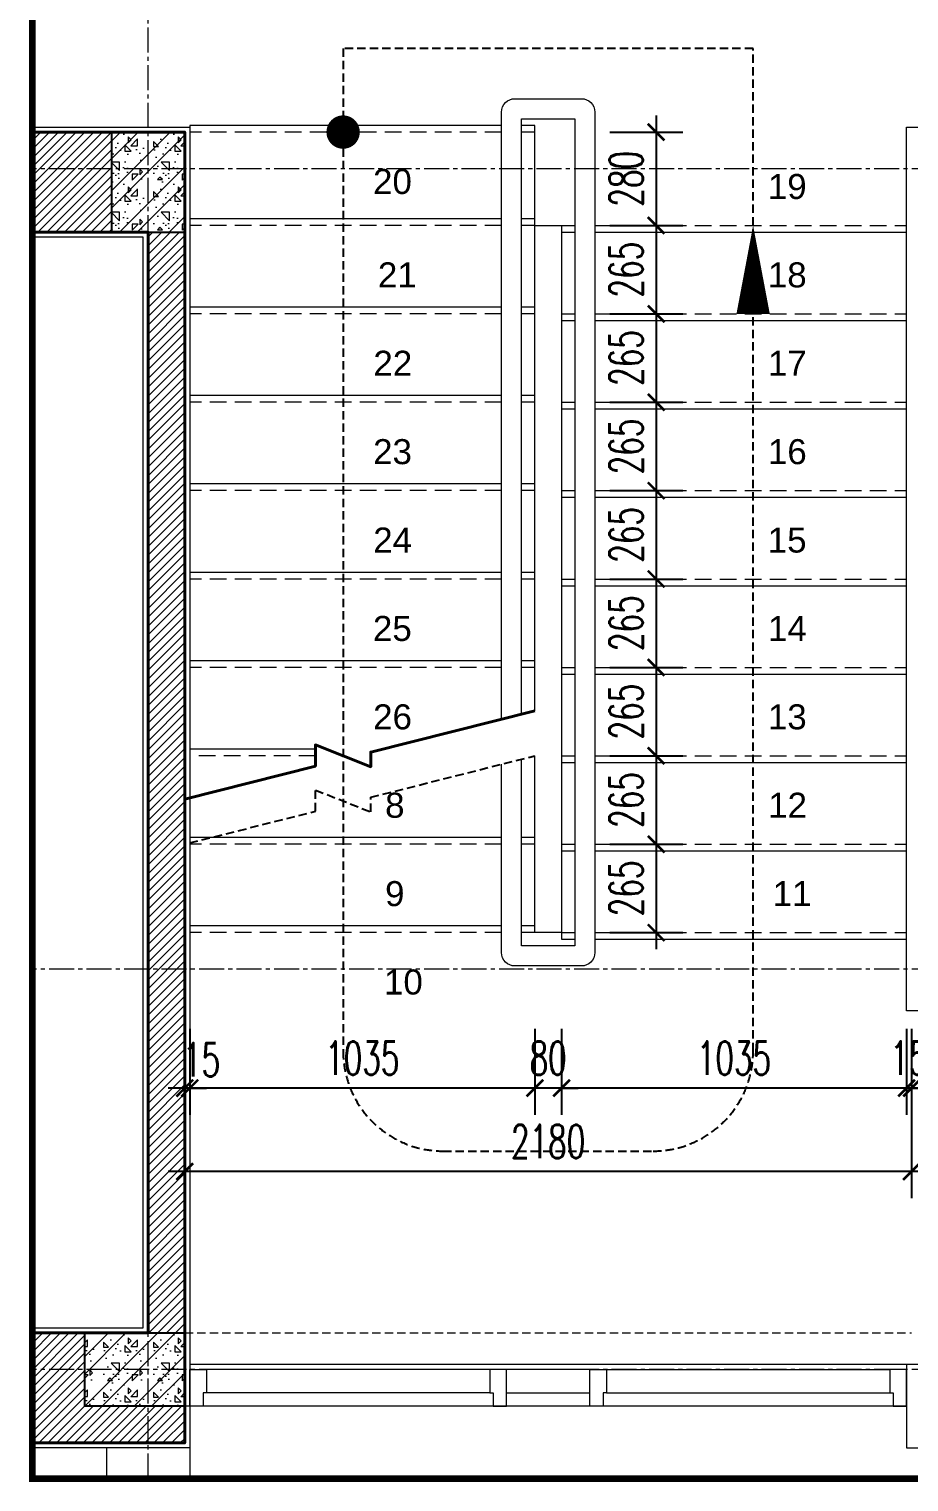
# Model space of a CAD drawing. Header units: millimetres. Extents: x -229618 to 2906, y -178063 to 96806.
# Drawn here: x -141897 to -139258, y -56420 to -52065 of the extents above; entities that cross this region are included whole.
import ezdxf

# ---------------------------------------------------------------- set-up
doc = ezdxf.new("R2010")
doc.units = ezdxf.units.MM
doc.header["$LTSCALE"] = 200
doc.header["$MEASUREMENT"] = 0
doc.header["$PDMODE"] = 3
doc.header["$PDSIZE"] = 50
for name, pattern in [('CENTER2', [1.125, 0.75, -0.125, 0.125, -0.125]), ('DASHED2', [0.375, 0.25, -0.125]), ('HIDDEN2', [0.1875, 0.125, -0.0625])]:
    doc.linetypes.add(name, pattern=pattern)
doc.layers.get('0').update_dxf_attribs({"color": 95, "linetype": 'CONTINUOUS'})
doc.layers.get('DEFPOINTS').update_dxf_attribs({"linetype": 'CONTINUOUS'})
for name, color, linetype, lineweight in [('cat', 1, 'CONTINUOUS', 40), ('hatch', 250, 'CONTINUOUS', 5), ('khuat', 8, 'DASHED2', 15), ('nho', 252, 'CONTINUOUS', 15), ('thay', 7, 'CONTINUOUS', 18), ('tim', 18, 'CENTER2', 9)]:
    doc.layers.add(name, color=color, linetype=linetype, lineweight=lineweight)
for name, color, linetype in [('COT', 2, 'CONTINUOUS'), ('DIM', 251, 'CONTINUOUS'), ('TEXT', 33, 'CONTINUOUS'), ('VAT-LIEU', 251, 'CONTINUOUS')]:
    doc.layers.add(name, color=color, linetype=linetype)
doc.styles.add('Arial iso', font='vnarial_0.ttf')
doc.styles.add('Scale', font='vnsimli.shx', dxfattribs={"width": 0.65, "bigfont": 'bigfont.shx'})
doc.dimstyles.new('Scale', dxfattribs={"dimscale": 75, "dimtxt": 2, "dimasz": 1, "dimexe": 1.6, "dimexo": 0, "dimgap": 0.8, "dimtad": 1, "dimdec": 0, "dimzin": 0, "dimdsep": 46, "dimtxsty": 'Scale', "dimblk": 'ARCHTICK', "dimcen": 0.1, "dimdle": 1, "dimclrd": 256, "dimclre": 256, "dimclrt": 3, "dimadec": 0, "dimazin": 0, "dimtfac": 1, "dimtdec": 0, "dimtix": 1, "dimtmove": 2, "dimatfit": 3, "dimldrblk": 'ARCHTICK', "dimfxl": 0, "dimtolj": 1, "dimtzin": 0, "dimarcsym": 0})
pattern_1 = [(0, (-278210.13, -46513.81), (0, 150), [0, -150]), (0, (-278316.1, -46448.96), (0, 150), [0, -150]), (0, (-278311.4, -46475.37), (0, 150), [0, -150]), (0, (-278258.56, -46463.05), (0, 150), [0, -150]), (0, (-278287.04, -46419.91), (0, 150), [0, -150]), (0, (-278294.67, -46438.98), (0, 150), [0, -150]), (0, (-278281.16, -46407), (0, 150), [0, -150]), (0, (-278302, -46394.38), (0, 150), [0, -150]), (0, (-278273.24, -46427.25), (0, 150), [0, -150]), (0, (-278321.38, -46426.66), (0, 150), [0, -150]), (0, (-278225.39, -46426.07), (0, 150), [0, -150]), (0, (-278203.67, -46421.96), (0, 150), [0, -150]), (0, (-278214.83, -46437.22), (0, 150), [0, -150]), (0, (-278211.6, -46457.76), (0, 150), [0, -150]), (0, (-278250.64, -46439.86), (0, 150), [0, -150]), (0, (-278251.81, -46481.24), (0, 150), [0, -150]), (0, (-278251.81, -46494.15), (0, 150), [0, -150]), (0, (-278322.85, -46497.09), (0, 150), [0, -150]), (0, (-278263.55, -46479.48), (0, 150), [0, -150]), (0, (-278262.97, -46529.36), (0, 150), [0, -150]), (0, (-278279.11, -46497.38), (0, 150), [0, -150]), (0, (-278277.94, -46512.05), (0, 150), [0, -150]), (0, (-278297.31, -46522.91), (0, 150), [0, -150]), (0, (-278287.33, -46502.95), (0, 150), [0, -150]), (0, (-278294.37, -46496.79), (0, 150), [0, -150]), (45, (-278215.08, -46501.4), (0, 150.00005), [12, -200.1321]), (135, (-278206.6, -46492.91), (-150.00005, 0), [12, -200.1321]), (270, (-278215.08, -46484.43), (150, -3e-14), [16.97055, -133.02945]), (180, (-278220.29, -46499.49), (-2e-14, -150), [18, -132]), (270, (-278238.29, -46499.49), (150, -3e-14), [18, -132]), (45, (-278238.29, -46517.49), (0, 150.00005), [25.4559, -186.6762]), (90, (-278275.8, -46489.12), (-150, 9e-15), [25.2, -124.8]), (180, (-278275.8, -46463.92), (-2e-14, -150), [25.2, -124.8]), (315, (-278301, -46463.92), (150.00005, -3e-14), [35.6382, -176.4939]), (135, (-278297.14, -46516.09), (-150.00005, 0), [10.5, -201.6321]), (225, (-278304.57, -46508.66), (-2e-14, -150.00005), [10.5, -201.6321]), (0, (-278312, -46516.09), (0, 150), [14.84925, -135.15075]), (0, (-278242.32, -46414.68), (0, 150), [20.625, -129.375]), (90, (-278221.69, -46414.68), (-150, 9e-15), [20.625, -129.375]), (225, (-278221.69, -46394.06), (-2e-14, -150.00005), [29.1681, -182.96385]), (270, (-278259.66, -46411.7), (150, -3e-14), [18.75, -131.25]), (0, (-278259.66, -46430.44), (0, 150), [18.75, -131.25]), (135, (-278240.91, -46430.44), (-150.00005, 0), [26.51655, -185.61555]), (45, (-278250.12, -46405.92), (0, 150.00005), [12.75, -199.3821]), (135, (-278241.11, -46396.9), (-150.00005, 0), [12.75, -199.3821]), (270, (-278250.12, -46387.88), (150, -3e-14), [18.0312, -131.9688]), (135, (-278309.02, -46416.72), (-150.00005, 0), [21.21315, -190.9188]), (0, (-278324.02, -46416.72), (0, 150), [15, -135]), (270, (-278324.02, -46401.72), (150, -3e-14), [15, -135]), (45, (-278335.07, -46533.06), (-74.24621, 74.24621), []), (45, (-278282.57, -46533.06), (-74.24621, 74.24621), [])]

# ---------------------------------------------------------------- blocks, each defined once
blk = doc.blocks.new('_ArchTick')
at = {"color": 0, "linetype": 'ByBlock', "const_width": 0.15}
blk.add_lwpolyline([(-0.5, -0.5), (0.5, 0.5)], dxfattribs=at)
blk = doc.blocks.new('*D988')
at = {"layer": 'DEFPOINTS', "color": 0}
for p in [(-140300, -55061.7), (-139265, -55061.7), (-140300, -55239.6)]:
    blk.add_point(p, dxfattribs=at)
at = {"layer": 'DIM', "lineweight": -2}
for p, q in [((-140300, -55061.7), (-140300, -55319.6)), ((-139265, -55061.7), (-139265, -55319.6)), ((-139215, -55239.6), (-140350, -55239.6))]:
    blk.add_line(p, q, dxfattribs=at)
at = {"layer": 'DIM', "lineweight": -2, "xscale": 50, "yscale": 50, "zscale": 50, "rotation": 180}
blk.add_blockref('_ArchTick', (-140300, -55239.6), dxfattribs=at)
at = {"layer": 'DIM', "lineweight": -2, "xscale": 50, "yscale": 50, "zscale": 50}
blk.add_blockref('_ArchTick', (-139265, -55239.6), dxfattribs=at)
at = {"layer": 'DIM', "color": 3, "insert": (-139782.5, -55149.6), "char_height": 100, "attachment_point": 5, "style": 'Scale'}
blk.add_mtext('\\A1;1035', dxfattribs=at)
blk = doc.blocks.new('*D989')
at = {"layer": 'DEFPOINTS', "color": 0}
for p in [(-140380, -55061.7), (-140300, -55061.7), (-140380, -55239.6)]:
    blk.add_point(p, dxfattribs=at)
at = {"layer": 'DIM', "lineweight": -2}
for p, q in [((-140380, -55061.7), (-140380, -55319.6)), ((-140300, -55061.7), (-140300, -55319.6)), ((-140380, -55239.6), (-140430, -55239.6)), ((-140300, -55239.6), (-140380, -55239.6)), ((-140300, -55239.6), (-140250, -55239.6))]:
    blk.add_line(p, q, dxfattribs=at)
at = {"layer": 'DIM', "lineweight": -2, "xscale": 50, "yscale": 50, "zscale": 50}
blk.add_blockref('_ArchTick', (-140380, -55239.6), dxfattribs=at)
at = {"layer": 'DIM', "lineweight": -2, "xscale": 50, "yscale": 50, "zscale": 50, "rotation": 180}
blk.add_blockref('_ArchTick', (-140300, -55239.6), dxfattribs=at)
at = {"layer": 'DIM', "color": 3, "insert": (-140340, -55149.6), "char_height": 100, "attachment_point": 5, "style": 'Scale'}
blk.add_mtext('\\A1;80', dxfattribs=at)
blk = doc.blocks.new('*D990')
at = {"layer": 'DEFPOINTS', "color": 0}
for p in [(-141415, -55061.7), (-140380, -55061.7), (-141415, -55239.6)]:
    blk.add_point(p, dxfattribs=at)
at = {"layer": 'DIM', "lineweight": -2}
for p, q in [((-141415, -55061.7), (-141415, -55319.6)), ((-140380, -55061.7), (-140380, -55319.6)), ((-140330, -55239.6), (-141465, -55239.6))]:
    blk.add_line(p, q, dxfattribs=at)
at = {"layer": 'DIM', "lineweight": -2, "xscale": 50, "yscale": 50, "zscale": 50, "rotation": 180}
blk.add_blockref('_ArchTick', (-141415, -55239.6), dxfattribs=at)
at = {"layer": 'DIM', "lineweight": -2, "xscale": 50, "yscale": 50, "zscale": 50}
blk.add_blockref('_ArchTick', (-140380, -55239.6), dxfattribs=at)
at = {"layer": 'DIM', "color": 3, "insert": (-140897.5, -55149.6), "char_height": 100, "attachment_point": 5, "style": 'Scale'}
blk.add_mtext('\\A1;1035', dxfattribs=at)
blk = doc.blocks.new('*D991')
at = {"layer": 'DEFPOINTS', "color": 0}
for p in [(-139250, -55186.7), (-141430, -55232.9), (-141430, -55489.6)]:
    blk.add_point(p, dxfattribs=at)
at = {"layer": 'DIM', "lineweight": -2}
for p, q in [((-139250, -55186.7), (-139250, -55569.6)), ((-141430, -55232.9), (-141430, -55569.6)), ((-139200, -55489.6), (-141480, -55489.6))]:
    blk.add_line(p, q, dxfattribs=at)
at = {"layer": 'DIM', "lineweight": -2, "xscale": 50, "yscale": 50, "zscale": 50, "rotation": 180}
blk.add_blockref('_ArchTick', (-141430, -55489.6), dxfattribs=at)
at = {"layer": 'DIM', "lineweight": -2, "xscale": 50, "yscale": 50, "zscale": 50}
blk.add_blockref('_ArchTick', (-139250, -55489.6), dxfattribs=at)
at = {"layer": 'DIM', "color": 3, "insert": (-140340, -55399.6), "char_height": 100, "attachment_point": 5, "style": 'Scale'}
blk.add_mtext('\\A1;2180', dxfattribs=at)
blk = doc.blocks.new('*D1006')
at = {"layer": 'DEFPOINTS', "color": 0}
for p in [(-139265, -55061.7), (-139250, -55061.7), (-139250, -55239.6)]:
    blk.add_point(p, dxfattribs=at)
at = {"layer": 'DIM', "lineweight": -2}
for p, q in [((-139265, -55061.7), (-139265, -55319.6)), ((-139250, -55061.7), (-139250, -55319.6)), ((-139265, -55239.6), (-139315, -55239.6)), ((-139265, -55239.6), (-139250, -55239.6)), ((-139250, -55239.6), (-139200, -55239.6))]:
    blk.add_line(p, q, dxfattribs=at)
at = {"layer": 'DIM', "lineweight": -2, "xscale": 50, "yscale": 50, "zscale": 50}
blk.add_blockref('_ArchTick', (-139265, -55239.6), dxfattribs=at)
at = {"layer": 'DIM', "lineweight": -2, "xscale": 50, "yscale": 50, "zscale": 50, "rotation": 180}
blk.add_blockref('_ArchTick', (-139250, -55239.6), dxfattribs=at)
at = {"layer": 'DIM', "color": 3, "insert": (-139257.5, -55149.6), "char_height": 100, "attachment_point": 5, "style": 'Scale'}
blk.add_mtext('\\A1;15', dxfattribs=at)
blk = doc.blocks.new('*D1007')
at = {"layer": 'DEFPOINTS', "color": 0}
for p in [(-141415, -55061.7), (-141430, -55107.9), (-141430, -55239.6)]:
    blk.add_point(p, dxfattribs=at)
at = {"layer": 'DIM', "lineweight": -2}
for p, q in [((-141415, -55061.7), (-141415, -55319.6)), ((-141430, -55107.9), (-141430, -55319.6)), ((-141430, -55239.6), (-141480, -55239.6)), ((-141415, -55239.6), (-141430, -55239.6)), ((-141415, -55239.6), (-141365, -55239.6))]:
    blk.add_line(p, q, dxfattribs=at)
at = {"layer": 'DIM', "lineweight": -2, "xscale": 50, "yscale": 50, "zscale": 50}
blk.add_blockref('_ArchTick', (-141430, -55239.6), dxfattribs=at)
at = {"layer": 'DIM', "lineweight": -2, "xscale": 50, "yscale": 50, "zscale": 50, "rotation": 180}
blk.add_blockref('_ArchTick', (-141415, -55239.6), dxfattribs=at)
at = {"layer": 'DIM', "color": 3, "insert": (-141379.5, -55154.6), "char_height": 100, "attachment_point": 5, "style": 'Scale'}
blk.add_mtext('\\A1;15', dxfattribs=at)
blk = doc.blocks.new('*D1132')
at = {"layer": 'DEFPOINTS', "color": 0}
for p in [(-140155, -52373.4), (-140155, -52653.4), (-140015.9, -52653.4)]:
    blk.add_point(p, dxfattribs=at)
at = {"layer": 'DIM', "lineweight": -2}
for p, q in [((-140015.9, -52323.4), (-140015.9, -52703.4)), ((-140155, -52373.4), (-139935.9, -52373.4)), ((-140155, -52653.4), (-139935.9, -52653.4))]:
    blk.add_line(p, q, dxfattribs=at)
at = {"layer": 'DIM', "lineweight": -2, "xscale": 50, "yscale": 50, "zscale": 50}
for p, rotation in [((-140015.9, -52373.4), 90), ((-140015.9, -52653.4), 270)]:
    blk.add_blockref('_ArchTick', p, dxfattribs=dict(at, rotation=rotation))
at = {"layer": 'DIM', "color": 3, "insert": (-140105.9, -52513.4), "char_height": 100, "attachment_point": 5, "rotation": 90, "style": 'Scale'}
blk.add_mtext('\\A1;280', dxfattribs=at)
blk = doc.blocks.new('*D1133')
at = {"layer": 'DEFPOINTS', "color": 0}
for p in [(-140155, -52653.4), (-140155, -52918.4), (-140015.9, -52918.4)]:
    blk.add_point(p, dxfattribs=at)
at = {"layer": 'DIM', "lineweight": -2}
for p, q in [((-140015.9, -52603.4), (-140015.9, -52968.4)), ((-140155, -52653.4), (-139935.9, -52653.4)), ((-140155, -52918.4), (-139935.9, -52918.4))]:
    blk.add_line(p, q, dxfattribs=at)
at = {"layer": 'DIM', "lineweight": -2, "xscale": 50, "yscale": 50, "zscale": 50}
for p, rotation in [((-140015.9, -52653.4), 90), ((-140015.9, -52918.4), 270)]:
    blk.add_blockref('_ArchTick', p, dxfattribs=dict(at, rotation=rotation))
at = {"layer": 'DIM', "color": 3, "insert": (-140105.9, -52785.9), "char_height": 100, "attachment_point": 5, "rotation": 90, "style": 'Scale'}
blk.add_mtext('\\A1;265', dxfattribs=at)
blk = doc.blocks.new('*D1134')
at = {"layer": 'DEFPOINTS', "color": 0}
for p in [(-140155, -52918.4), (-140155, -53183.4), (-140015.9, -53183.4)]:
    blk.add_point(p, dxfattribs=at)
at = {"layer": 'DIM', "lineweight": -2}
for p, q in [((-140015.9, -52868.4), (-140015.9, -53233.4)), ((-140155, -52918.4), (-139935.9, -52918.4)), ((-140155, -53183.4), (-139935.9, -53183.4))]:
    blk.add_line(p, q, dxfattribs=at)
at = {"layer": 'DIM', "lineweight": -2, "xscale": 50, "yscale": 50, "zscale": 50}
for p, rotation in [((-140015.9, -52918.4), 90), ((-140015.9, -53183.4), 270)]:
    blk.add_blockref('_ArchTick', p, dxfattribs=dict(at, rotation=rotation))
at = {"layer": 'DIM', "color": 3, "insert": (-140105.9, -53050.9), "char_height": 100, "attachment_point": 5, "rotation": 90, "style": 'Scale'}
blk.add_mtext('\\A1;265', dxfattribs=at)
blk = doc.blocks.new('*D1135')
at = {"layer": 'DEFPOINTS', "color": 0}
for p in [(-140155, -53183.4), (-140155, -53448.4), (-140015.9, -53448.4)]:
    blk.add_point(p, dxfattribs=at)
at = {"layer": 'DIM', "lineweight": -2}
for p, q in [((-140015.9, -53133.4), (-140015.9, -53498.4)), ((-140155, -53183.4), (-139935.9, -53183.4)), ((-140155, -53448.4), (-139935.9, -53448.4))]:
    blk.add_line(p, q, dxfattribs=at)
at = {"layer": 'DIM', "lineweight": -2, "xscale": 50, "yscale": 50, "zscale": 50}
for p, rotation in [((-140015.9, -53183.4), 90), ((-140015.9, -53448.4), 270)]:
    blk.add_blockref('_ArchTick', p, dxfattribs=dict(at, rotation=rotation))
at = {"layer": 'DIM', "color": 3, "insert": (-140105.9, -53315.9), "char_height": 100, "attachment_point": 5, "rotation": 90, "style": 'Scale'}
blk.add_mtext('\\A1;265', dxfattribs=at)
blk = doc.blocks.new('*D1136')
at = {"layer": 'DEFPOINTS', "color": 0}
for p in [(-140155, -53448.4), (-140155, -53713.4), (-140015.9, -53713.4)]:
    blk.add_point(p, dxfattribs=at)
at = {"layer": 'DIM', "lineweight": -2}
for p, q in [((-140015.9, -53398.4), (-140015.9, -53763.4)), ((-140155, -53448.4), (-139935.9, -53448.4)), ((-140155, -53713.4), (-139935.9, -53713.4))]:
    blk.add_line(p, q, dxfattribs=at)
at = {"layer": 'DIM', "lineweight": -2, "xscale": 50, "yscale": 50, "zscale": 50}
for p, rotation in [((-140015.9, -53448.4), 90), ((-140015.9, -53713.4), 270)]:
    blk.add_blockref('_ArchTick', p, dxfattribs=dict(at, rotation=rotation))
at = {"layer": 'DIM', "color": 3, "insert": (-140105.9, -53580.9), "char_height": 100, "attachment_point": 5, "rotation": 90, "style": 'Scale'}
blk.add_mtext('\\A1;265', dxfattribs=at)
blk = doc.blocks.new('*D1137')
at = {"layer": 'DEFPOINTS', "color": 0}
for p in [(-140155, -53713.4), (-140155, -53978.4), (-140015.9, -53978.4)]:
    blk.add_point(p, dxfattribs=at)
at = {"layer": 'DIM', "lineweight": -2}
for p, q in [((-140015.9, -53663.4), (-140015.9, -54028.4)), ((-140155, -53713.4), (-139935.9, -53713.4)), ((-140155, -53978.4), (-139935.9, -53978.4))]:
    blk.add_line(p, q, dxfattribs=at)
at = {"layer": 'DIM', "lineweight": -2, "xscale": 50, "yscale": 50, "zscale": 50}
for p, rotation in [((-140015.9, -53713.4), 90), ((-140015.9, -53978.4), 270)]:
    blk.add_blockref('_ArchTick', p, dxfattribs=dict(at, rotation=rotation))
at = {"layer": 'DIM', "color": 3, "insert": (-140105.9, -53845.9), "char_height": 100, "attachment_point": 5, "rotation": 90, "style": 'Scale'}
blk.add_mtext('\\A1;265', dxfattribs=at)
blk = doc.blocks.new('*D1138')
at = {"layer": 'DEFPOINTS', "color": 0}
for p in [(-140155, -53978.4), (-140155, -54243.4), (-140015.9, -54243.4)]:
    blk.add_point(p, dxfattribs=at)
at = {"layer": 'DIM', "lineweight": -2}
for p, q in [((-140015.9, -53928.4), (-140015.9, -54293.4)), ((-140155, -53978.4), (-139935.9, -53978.4)), ((-140155, -54243.4), (-139935.9, -54243.4))]:
    blk.add_line(p, q, dxfattribs=at)
at = {"layer": 'DIM', "lineweight": -2, "xscale": 50, "yscale": 50, "zscale": 50}
for p, rotation in [((-140015.9, -53978.4), 90), ((-140015.9, -54243.4), 270)]:
    blk.add_blockref('_ArchTick', p, dxfattribs=dict(at, rotation=rotation))
at = {"layer": 'DIM', "color": 3, "insert": (-140105.9, -54110.9), "char_height": 100, "attachment_point": 5, "rotation": 90, "style": 'Scale'}
blk.add_mtext('\\A1;265', dxfattribs=at)
blk = doc.blocks.new('*D1139')
at = {"layer": 'DEFPOINTS', "color": 0}
for p in [(-140155, -54243.4), (-140155, -54508.4), (-140015.9, -54508.4)]:
    blk.add_point(p, dxfattribs=at)
at = {"layer": 'DIM', "lineweight": -2}
for p, q in [((-140015.9, -54193.4), (-140015.9, -54558.4)), ((-140155, -54243.4), (-139935.9, -54243.4)), ((-140155, -54508.4), (-139935.9, -54508.4))]:
    blk.add_line(p, q, dxfattribs=at)
at = {"layer": 'DIM', "lineweight": -2, "xscale": 50, "yscale": 50, "zscale": 50}
for p, rotation in [((-140015.9, -54243.4), 90), ((-140015.9, -54508.4), 270)]:
    blk.add_blockref('_ArchTick', p, dxfattribs=dict(at, rotation=rotation))
at = {"layer": 'DIM', "color": 3, "insert": (-140105.9, -54375.9), "char_height": 100, "attachment_point": 5, "rotation": 90, "style": 'Scale'}
blk.add_mtext('\\A1;265', dxfattribs=at)
blk = doc.blocks.new('*D1140')
at = {"layer": 'DEFPOINTS', "color": 0}
for p in [(-140155, -54508.4), (-140155, -54773.4), (-140015.9, -54773.4)]:
    blk.add_point(p, dxfattribs=at)
at = {"layer": 'DIM', "lineweight": -2}
for p, q in [((-140015.9, -54458.4), (-140015.9, -54823.4)), ((-140155, -54508.4), (-139935.9, -54508.4)), ((-140155, -54773.4), (-139935.9, -54773.4))]:
    blk.add_line(p, q, dxfattribs=at)
at = {"layer": 'DIM', "lineweight": -2, "xscale": 50, "yscale": 50, "zscale": 50}
for p, rotation in [((-140015.9, -54508.4), 90), ((-140015.9, -54773.4), 270)]:
    blk.add_blockref('_ArchTick', p, dxfattribs=dict(at, rotation=rotation))
at = {"layer": 'DIM', "color": 3, "insert": (-140105.9, -54640.9), "char_height": 100, "attachment_point": 5, "rotation": 90, "style": 'Scale'}
blk.add_mtext('\\A1;265', dxfattribs=at)

msp = doc.modelspace()

# ---------------------------------------------------------------- hatches: boundary and pattern name
at = {"layer": 'hatch', "linetype": 'Continuous'}
h = msp.add_hatch(dxfattribs=at)
h.set_pattern_fill('ANSI31', color=256, scale=150, style=0)
h.set_pattern_definition([(45, (-285883.295, -7199.217), (-13.2582521, 13.2582521), [])])
h.paths.add_polyline_path([(-141887.2, -55973.4), (-141730, -55973.4), (-141730, -56083.4), (-141887.2, -56083.4)])
h.paths.add_polyline_path([(-141887.2, -56083.4), (-141730, -56083.4), (-141730, -56193.4), (-141540, -56193.4), (-141540, -56303.4), (-141887.2, -56303.4)])
h.paths.add_polyline_path([(-141540, -56193.4), (-141430, -56193.4), (-141430, -56303.4), (-141540, -56303.4)])
h.paths.add_polyline_path([(-141430, -55973.4), (-141540, -55973.4), (-141540, -52703.4), (-141430, -52703.4)])
h.paths.add_polyline_path([(-141650, -52673.4), (-141887.2, -52673.4), (-141887.2, -52373.4), (-141650, -52373.4)])
h.paths.add_polyline_path([(-141430, -52673.4), (-141540, -52673.4), (-141540, -52703.4), (-141430, -52703.4)])
h = msp.add_hatch(dxfattribs=at)
h.set_pattern_fill('BT', color=256, scale=150, style=0)
h.set_pattern_definition(pattern_1)
h.paths.add_polyline_path([(-141430, -52673.4), (-141650, -52673.4), (-141650, -52373.4), (-141430, -52373.4)])
h = msp.add_hatch(dxfattribs=at)
h.set_pattern_fill('BT', color=256, scale=150, style=0)
h.set_pattern_definition(pattern_1)
h.paths.add_polyline_path([(-141730, -56193.4), (-141730, -55973.4), (-141430, -55973.4), (-141430, -56193.4)])

# ---------------------------------------------------------------- linework, layer by layer
at = {"layer": 'cat', "linetype": 'Continuous'}
for points in [[(-141887.2, -52373.4), (-141430, -52373.4), (-141430, -56303.4), (-141887.2, -56303.4)], [(-141887.2, -55973.4), (-141540, -55973.4), (-141540, -52673.4), (-141887.2, -52673.4)], [(-141430, -54373.1), (-141038.1, -54274.2), (-141038.1, -54210.8), (-140871.9, -54276), (-140871.9, -54232.2), (-140380, -54108.1)]]:
    msp.add_lwpolyline(points, dxfattribs=at)
at = {"layer": 'COT', "linetype": 'Continuous'}
for points in [[(-141430, -52373.4), (-141650, -52373.4), (-141650, -52673.4), (-141430, -52673.4)], [(-141430, -55973.4), (-141430, -56193.4), (-141730, -56193.4), (-141730, -55973.4)]]:
    msp.add_lwpolyline(points, close=True, dxfattribs=at)
at = {"layer": 'hatch', "linetype": 'Continuous', "const_width": 50}
msp.add_lwpolyline([(-140930, -52373.4, -1), (-140980, -52373.4, -1)], format="xyb", close=True, dxfattribs=at)
at = {"layer": 'hatch', "linetype": 'Continuous'}
for points in [[(-141887.2, -52358.4), (-141415, -52358.4), (-141415, -56318.4), (-141887.2, -56318.4)], [(-138836.9, -55008.4), (-139265, -55008.4), (-139265, -52358.4), (-138836.9, -52358.4)], [(-141887.2, -55958.4), (-141555, -55958.4), (-141555, -52688.4), (-141887.2, -52688.4)], [(-138836.9, -56068.4), (-139265, -56068.4), (-139265, -56318.4), (-138868.7, -56318.4)]]:
    msp.add_lwpolyline(points, dxfattribs=at)
msp.add_lwpolyline([(-139725, -52918.4, 100, 0, 0), (-139725, -52653.4, 0, 0, 0)], format="xyseb", dxfattribs=at)
at = {"layer": 'khuat'}
for p, q in [((-140480, -52373.4), (-141415, -52373.4)), ((-140380, -52373.4), (-140420, -52373.4)), ((-140480, -52653.4), (-141415, -52653.4)), ((-140380, -52653.4), (-140420, -52653.4)), ((-140300, -52653.4), (-140260, -52653.4)), ((-140200, -52653.4), (-139265, -52653.4)), ((-140480, -52918.4), (-141415, -52918.4)), ((-140380, -52918.4), (-140420, -52918.4)), ((-140300, -52918.4), (-140260, -52918.4)), ((-140200, -52918.4), (-139265, -52918.4)), ((-140480, -53183.4), (-141415, -53183.4)), ((-140380, -53183.4), (-140420, -53183.4)), ((-140300, -53183.4), (-140260, -53183.4)), ((-140200, -53183.4), (-139265, -53183.4)), ((-140480, -53448.4), (-141415, -53448.4)), ((-140380, -53448.4), (-140420, -53448.4)), ((-140300, -53448.4), (-140260, -53448.4)), ((-140200, -53448.4), (-139265, -53448.4)), ((-140480, -53713.4), (-141415, -53713.4)), ((-140380, -53713.4), (-140420, -53713.4)), ((-140300, -53713.4), (-140260, -53713.4)), ((-140200, -53713.4), (-139265, -53713.4)), ((-140480, -53978.4), (-141415, -53978.4)), ((-140380, -53978.4), (-140420, -53978.4)), ((-140300, -53978.4), (-140260, -53978.4)), ((-140200, -53978.4), (-139265, -53978.4)), ((-141038.1, -54243.4), (-141415, -54243.4)), ((-140300, -54243.4), (-140260, -54243.4)), ((-140200, -54243.4), (-139265, -54243.4)), ((-140480, -54508.4), (-141415, -54508.4)), ((-140380, -54508.4), (-140420, -54508.4)), ((-140300, -54508.4), (-140260, -54508.4)), ((-140200, -54508.4), (-139265, -54508.4)), ((-140480, -54773.4), (-141415, -54773.4)), ((-140380, -54773.4), (-140420, -54773.4)), ((-140300, -54773.4), (-140260, -54773.4)), ((-140200, -54773.4), (-139265, -54773.4))]:
    msp.add_line(p, q, dxfattribs=at)
at = {"layer": 'khuat', "linetype": 'HIDDEN2'}
msp.add_line((-141430, -55973.4), (-139250, -55973.4), dxfattribs=at)
at = {"layer": 'khuat', "color": 5, "ltscale": 2, "const_width": 20}
msp.add_lwpolyline([(-138836.9, -50512.5), (-141687.2, -50512.5, 0.414214), (-141887.2, -50712.5), (-141887.2, -56410.3), (-139036.9, -56410.3, 0.414214), (-138836.9, -56210.3)], format="xyb", close=True, dxfattribs=at)
at = {"layer": 'nho', "linetype": 'Continuous'}
for p, q in [((-140515, -56083.4), (-141365, -56083.4)), ((-140215, -56083.4), (-140465, -56083.4)), ((-140165, -56083.4), (-139315, -56083.4)), ((-140515, -56153.4), (-141365, -56153.4)), ((-140465, -56153.4), (-140215, -56153.4)), ((-140165, -56153.4), (-139315, -56153.4))]:
    msp.add_line(p, q, dxfattribs=at)
for points in [[(-141365, -56153.4), (-141375, -56153.4), (-141375, -56193.4), (-141415, -56193.4), (-141415, -56083.4), (-141365, -56083.4)], [(-140515, -56153.4), (-140505, -56153.4), (-140505, -56193.4), (-140465, -56193.4), (-140465, -56083.4), (-140515, -56083.4)], [(-140165, -56153.4), (-140175, -56153.4), (-140175, -56193.4), (-140215, -56193.4), (-140215, -56083.4), (-140165, -56083.4)], [(-139315, -56153.4), (-139305, -56153.4), (-139305, -56193.4), (-139265, -56193.4), (-139265, -56083.4), (-139315, -56083.4)]]:
    msp.add_lwpolyline(points, close=True, dxfattribs=at)
at = {"layer": 'thay'}
for p, q in [((-140480, -52353.4), (-141415, -52353.4)), ((-141415, -52353.4), (-141415, -52358.4)), ((-140380, -52373.4), (-140380, -52353.4)), ((-140480, -52633.4), (-141415, -52633.4)), ((-140380, -52633.4), (-140420, -52633.4)), ((-140300, -52673.4), (-140260, -52673.4)), ((-140200, -52673.4), (-139265, -52673.4)), ((-140480, -52898.4), (-141415, -52898.4)), ((-140380, -52898.4), (-140420, -52898.4)), ((-140300, -52938.4), (-140260, -52938.4)), ((-140200, -52938.4), (-139265, -52938.4)), ((-140480, -53163.4), (-141415, -53163.4)), ((-140380, -53163.4), (-140420, -53163.4)), ((-140300, -53203.4), (-140260, -53203.4)), ((-140200, -53203.4), (-139265, -53203.4)), ((-140480, -53428.4), (-141415, -53428.4)), ((-140380, -53428.4), (-140420, -53428.4)), ((-140300, -53468.4), (-140260, -53468.4)), ((-140200, -53468.4), (-139265, -53468.4)), ((-140480, -53693.4), (-141415, -53693.4)), ((-140380, -53693.4), (-140420, -53693.4)), ((-140300, -53733.4), (-140260, -53733.4)), ((-140200, -53733.4), (-139265, -53733.4)), ((-140480, -53958.4), (-141415, -53958.4)), ((-140380, -53958.4), (-140420, -53958.4)), ((-140300, -53998.4), (-140260, -53998.4)), ((-140200, -53998.4), (-139265, -53998.4)), ((-141038.1, -54223.4), (-141415, -54223.4)), ((-140300, -54263.4), (-140260, -54263.4)), ((-140200, -54263.4), (-139265, -54263.4)), ((-140480, -54488.4), (-141415, -54488.4)), ((-140380, -54488.4), (-140420, -54488.4)), ((-140300, -54528.4), (-140260, -54528.4)), ((-140200, -54528.4), (-139265, -54528.4)), ((-140480, -54753.4), (-141415, -54753.4)), ((-140380, -54753.4), (-140420, -54753.4)), ((-140300, -54773.4), (-140300, -54793.4)), ((-140300, -54793.4), (-140260, -54793.4)), ((-140200, -54793.4), (-139265, -54793.4))]:
    msp.add_line(p, q, dxfattribs=at)
at = {"layer": 'thay', "linetype": 'Continuous'}
for p, q in [((-140380, -52353.4), (-140420, -52353.4)), ((-140380, -52653.4), (-140380, -52373.4)), ((-139265, -56068.4), (-141415, -56068.4)), ((-139265, -56193.4), (-141430, -56193.4)), ((-141665, -56318.4), (-141665, -56410.3)), ((-141415, -56318.4), (-141415, -56410.3))]:
    msp.add_line(p, q, dxfattribs=at)
msp.add_lwpolyline([(-140480, -54133.3), (-140480, -52313.4, -0.414214), (-140440, -52273.4), (-140240, -52273.4, -0.414214), (-140200, -52313.4), (-140200, -54833.4, -0.414214), (-140240, -54873.4), (-140440, -54873.4, -0.414214), (-140480, -54833.4), (-140480, -54268.6)], format="xyb", dxfattribs=at)
for points in [[(-140420, -54118.2), (-140420, -52333.4), (-140260, -52333.4), (-140260, -54813.4), (-140420, -54813.4), (-140420, -54253.5)], [(-140380, -54108.1), (-140380, -52653.4), (-140300, -52653.4), (-140300, -54773.4), (-140380, -54773.4), (-140380, -54243.4)]]:
    msp.add_lwpolyline(points, dxfattribs=at)
at = {"layer": 'tim', "ltscale": 0.5}
for p, q in [((-141540, -56410.3), (-141540, -50512.5)), ((-138836.9, -52483.4), (-141887.2, -52483.4)), ((-138836.9, -54883.4), (-141887.2, -54883.4)), ((-138836.9, -56083.4), (-141887.2, -56083.4))]:
    msp.add_line(p, q, dxfattribs=at)
at = {"layer": 'VAT-LIEU', "linetype": 'DASHED2', "ltscale": 0.5}
msp.add_lwpolyline([(-139725, -52122.5), (-140955, -52122.5), (-140955, -55128.4, 0.414214), (-140655, -55428.4), (-140025, -55428.4, 0.414214), (-139725, -55128.4), (-139725, -52653.4), (-139725, -52122.5)], format="xyb", close=True, dxfattribs=at)
msp.add_lwpolyline([(-141415, -54504.6), (-141038.1, -54409.5), (-141038.1, -54346.1), (-140871.9, -54411.4), (-140871.9, -54367.6), (-140380, -54243.4)], dxfattribs=at)

# ---------------------------------------------------------------- texts
at = {"layer": 'TEXT', "style": 'Arial iso'}
for s, p in [('20', (-140865.2, -52559)), ('19', (-139680.9, -52574)), ('21', (-140850.6, -52839)), ('18', (-139680.9, -52839)), ('22', (-140864.2, -53104)), ('17', (-139680.7, -53104)), ('23', (-140865.1, -53369)), ('16', (-139680.7, -53369)), ('24', (-140864.7, -53634)), ('15', (-139681.3, -53634)), ('25', (-140865.6, -53899)), ('14', (-139680.5, -53899)), ('26', (-140865, -54164)), ('13', (-139680.8, -54164)), ('8', (-140829, -54429)), ('12', (-139679.9, -54429)), ('9', (-140829.1, -54694)), ('11', (-139666.3, -54694)), ('10', (-140832.4, -54959))]:
    msp.add_text(s, height=75, dxfattribs=at).set_placement(p)

# ---------------------------------------------------------------- dimensions: what is measured, and where the dimension line sits
at = {"layer": 'DIM'}
for base, p1, p2, angle, picture, middle in [((-140015.9, -52653.4), (-140155, -52373.4), (-140155, -52653.4), 90, '*D1132', (-140105.9, -52513.4)), ((-140015.9, -52918.4), (-140155, -52653.4), (-140155, -52918.4), 90, '*D1133', (-140105.9, -52785.9)), ((-140015.9, -53183.4), (-140155, -52918.4), (-140155, -53183.4), 90, '*D1134', (-140105.9, -53050.9)), ((-140015.9, -53448.4), (-140155, -53183.4), (-140155, -53448.4), 90, '*D1135', (-140105.9, -53315.9)), ((-140015.9, -53713.4), (-140155, -53448.4), (-140155, -53713.4), 90, '*D1136', (-140105.9, -53580.9)), ((-140015.9, -53978.4), (-140155, -53713.4), (-140155, -53978.4), 90, '*D1137', (-140105.9, -53845.9)), ((-140015.9, -54243.4), (-140155, -53978.4), (-140155, -54243.4), 90, '*D1138', (-140105.9, -54110.9)), ((-140015.9, -54508.4), (-140155, -54243.4), (-140155, -54508.4), 90, '*D1139', (-140105.9, -54375.9)), ((-140015.9, -54773.4), (-140155, -54508.4), (-140155, -54773.4), 90, '*D1140', (-140105.9, -54640.9)), ((-141415, -55239.6), (-140380, -55061.7), (-141415, -55061.7), 180, '*D990', (-140897.5, -55149.6)), ((-140380, -55239.6), (-140300, -55061.7), (-140380, -55061.7), 180, '*D989', (-140340, -55149.6)), ((-140300, -55239.6), (-139265, -55061.7), (-140300, -55061.7), 180, '*D988', (-139782.5, -55149.6)), ((-139250, -55239.6), (-139265, -55061.7), (-139250, -55061.7), 180, '*D1006', (-139257.5, -55149.6)), ((-141430, -55489.6), (-139250, -55186.7), (-141430, -55232.9), 180, '*D991', (-140340, -55399.6))]:
    dim = msp.add_linear_dim(base=base, p1=p1, p2=p2, angle=angle, dimstyle='Scale', override={"dimscale": 50}, dxfattribs=at)
    dim.commit()
    dim.dimension.update_dxf_attribs({"geometry": picture, "text_midpoint": middle})
dim = msp.add_linear_dim(base=(-141430, -55239.6), p1=(-141415, -55061.7), p2=(-141430, -55107.9), angle=180, dimstyle='Scale', override={"dimscale": 50}, dxfattribs=at)
dim.commit()
dim.dimension.update_dxf_attribs({"geometry": '*D1007', "text_midpoint": (-141379.5, -55154.6), "dimtype": 160})

doc.saveas('drawing.dxf')
